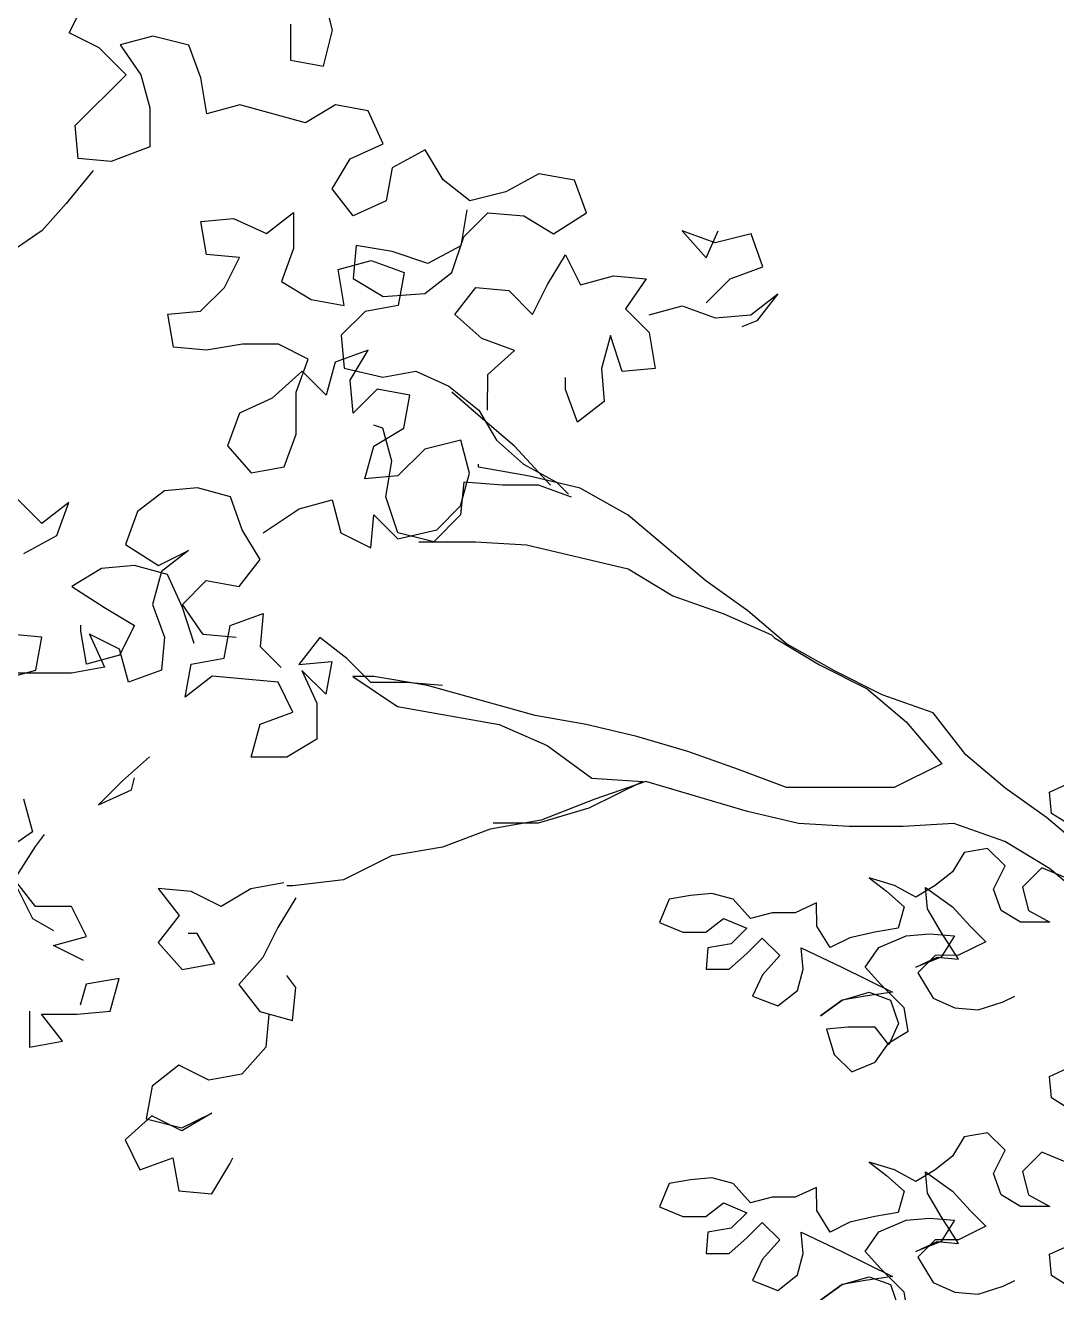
# Model space of a CAD drawing. Header units: millimetres. Extents: x 684983 to 685377, y 990360 to 990509.
# Drawn here: x 685204.376 to 685204.873, y 990429.227 to 990429.838 of the extents above; entities that cross this region are included whole.
import ezdxf

# ---------------------------------------------------------------- set-up
doc = ezdxf.new("R2010")
doc.units = ezdxf.units.MM
doc.layers.add('MAHAGONY', color=7, linetype='Continuous')
doc.layers.add('TEAK', color=7, linetype='Continuous')

# ---------------------------------------------------------------- blocks, each defined once
blk = doc.blocks.new('TREE30')
at = {"color": 105, "flags": 128}
for points in [[(-0.02167, 3.06478), (-0.03269, 3.07178), (-0.0337, 3.08279), (-0.02269, 3.0878)], [(-0.02565, 3.03876), (-0.03766, 3.04375), (-0.04766, 3.03373), (-0.04465, 3.02173), (-0.03363, 3.01573), (-0.04865, 3.01572), (-0.05866, 3.02171), (-0.06267, 3.03272), (-0.05668, 3.04473), (-0.0657, 3.05373), (-0.07771, 3.05172), (-0.0837, 3.04171), (-0.0927, 3.03469), (-0.10271, 3.02868), (-0.11372, 3.03467), (-0.12673, 3.03866), (-0.11772, 3.03167), (-0.10871, 3.02367), (-0.1117, 3.01266), (-0.12371, 3.01064), (-0.13671, 3.00763), (-0.14672, 3.00262), (-0.15373, 3.01362), (-0.15375, 3.02563), (-0.16475, 3.02061), (-0.17676, 3.0206), (-0.18777, 3.01759), (-0.19678, 3.02759), (-0.2078, 3.03058), (-0.2188, 3.02957), (-0.22981, 3.02756), (-0.23481, 3.01555), (-0.22279, 3.01055), (-0.21078, 3.01056), (-0.20178, 3.01758), (-0.18976, 3.01258), (-0.19776, 3.00457), (-0.20977, 3.00256), (-0.21076, 2.99155), (-0.19875, 2.99156), (-0.18975, 2.99957), (-0.18175, 3.00759), (-0.17274, 2.99859), (-0.18174, 2.98857), (-0.18673, 2.97756), (-0.17371, 2.97257), (-0.16371, 2.98058), (-0.16072, 2.99159), (-0.16173, 3.0026), (-0.1407, 2.99261), (-0.11467, 2.97963), (-0.12868, 2.97761), (-0.14069, 2.9756), (-0.15169, 2.96758), (-0.14069, 2.9756), (-0.12668, 2.97961), (-0.11567, 2.97562), (-0.11165, 2.96361), (-0.11665, 2.9526), (-0.12366, 2.9616), (-0.13767, 2.96159), (-0.14868, 2.96058), (-0.14467, 2.94757), (-0.13565, 2.93857), (-0.12365, 2.94359), (-0.11665, 2.9536), (-0.10665, 2.95962), (-0.10866, 2.97162), (-0.12068, 2.98362), (-0.12869, 2.99262), (-0.1217, 3.00264), (-0.10769, 3.00866), (-0.09568, 3.00967), (-0.08267, 3.00868), (-0.08967, 2.99766), (-0.10267, 2.99265), (-0.09167, 2.99766), (-0.08066, 2.99667), (-0.08968, 3.01067), (-0.09669, 3.02268), (-0.09771, 3.03369), (-0.08368, 3.02369), (-0.07467, 3.01369), (-0.06665, 3.00569), (-0.08066, 2.99867), (-0.09267, 2.99866), (-0.10167, 2.98965), (-0.09365, 2.97664), (-0.08264, 2.97165), (-0.07062, 2.97066), (-0.05762, 2.97467), (-0.05162, 2.97768)]]:
    blk.add_lwpolyline(points, dxfattribs=at)
at = {"color": 3, "flags": 128}
for points in [[(-0.02167, 2.91829), (-0.03269, 2.92529), (-0.0337, 2.9363), (-0.02269, 2.94131)], [(-0.02565, 2.89227), (-0.03766, 2.89726), (-0.04766, 2.88724), (-0.04465, 2.87523), (-0.03363, 2.86924), (-0.04865, 2.86922), (-0.05866, 2.87522), (-0.06267, 2.88623), (-0.05668, 2.89824), (-0.0657, 2.90724), (-0.07771, 2.90523), (-0.0837, 2.89521), (-0.0927, 2.8882), (-0.10271, 2.88219), (-0.11372, 2.88818), (-0.12673, 2.89217), (-0.11772, 2.88518), (-0.10871, 2.87718), (-0.1117, 2.86616), (-0.12371, 2.86415), (-0.13671, 2.86114), (-0.14672, 2.85612), (-0.15373, 2.86713), (-0.15375, 2.87914), (-0.16475, 2.87412), (-0.17676, 2.87411), (-0.18777, 2.8711), (-0.19678, 2.8811), (-0.2078, 2.88409), (-0.2188, 2.88308), (-0.22981, 2.88107), (-0.23481, 2.86905), (-0.22279, 2.86406), (-0.21078, 2.86407), (-0.20178, 2.87109), (-0.18976, 2.86609), (-0.19776, 2.85808), (-0.20977, 2.85607), (-0.21076, 2.84506), (-0.19875, 2.84507), (-0.18975, 2.85308), (-0.18175, 2.8611), (-0.17274, 2.8521), (-0.18174, 2.84208), (-0.18673, 2.83107), (-0.17371, 2.82607), (-0.16371, 2.83409), (-0.16072, 2.8451), (-0.16173, 2.85611), (-0.1407, 2.84612), (-0.11467, 2.83313), (-0.12868, 2.83112), (-0.14069, 2.82911), (-0.15169, 2.82109), (-0.14069, 2.82911), (-0.12668, 2.83312), (-0.11567, 2.82913), (-0.11165, 2.81712)], [(-0.10665, 2.81312), (-0.10866, 2.82513), (-0.12068, 2.83713), (-0.12869, 2.84613), (-0.1217, 2.85615), (-0.10769, 2.86216), (-0.09568, 2.86318), (-0.08267, 2.86219), (-0.08967, 2.85117), (-0.10267, 2.84616), (-0.09167, 2.85117), (-0.08066, 2.85018), (-0.08968, 2.86418), (-0.09669, 2.87619), (-0.09771, 2.8872), (-0.08368, 2.8772), (-0.07467, 2.8672), (-0.06665, 2.8592), (-0.08066, 2.85218), (-0.09267, 2.85217), (-0.10167, 2.84315), (-0.09365, 2.83015), (-0.08264, 2.82516), (-0.07062, 2.82417), (-0.05762, 2.82818), (-0.05162, 2.83119)], [(-0.02167, 2.82673), (-0.03269, 2.83373), (-0.0337, 2.84474), (-0.02269, 2.84975)]]:
    blk.add_lwpolyline(points, dxfattribs=at)
blk = doc.blocks.new('A$C25655A80')
at = {"color": 62}
for p, q in [((-0.66398, 1.35124), (-0.65917, 1.36085)), ((-0.57939, 1.35212), (-0.58226, 1.36366)), ((-0.59285, 1.35406), (-0.59286, 1.34252)), ((-0.58228, 1.34059), (-0.57939, 1.35212)), ((-0.65438, 1.34642), (-0.66398, 1.35124)), ((-0.63707, 1.35025), (-0.64765, 1.34738)), ((-0.62554, 1.34736), (-0.63707, 1.35025)), ((-0.64573, 1.33776), (-0.65438, 1.34642)), ((-0.64765, 1.34738), (-0.64093, 1.33776)), ((-0.6217, 1.33678), (-0.62554, 1.34736)), ((-0.59286, 1.34252), (-0.58228, 1.34059)), ((-0.66209, 1.32144), (-0.64573, 1.33776)), ((-0.64093, 1.33776), (-0.63805, 1.32718)), ((-0.61979, 1.32524), (-0.6217, 1.33678)), ((-0.60921, 1.32812), (-0.61979, 1.32524)), ((-0.58807, 1.32233), (-0.60921, 1.32812)), ((-0.57845, 1.32809), (-0.58807, 1.32233)), ((-0.56788, 1.32616), (-0.57845, 1.32809)), ((-0.63805, 1.32718), (-0.63806, 1.31468)), ((-0.56308, 1.31558), (-0.56788, 1.32616)), ((-0.66114, 1.31086), (-0.66209, 1.32144)), ((-0.57366, 1.31078), (-0.56308, 1.31558)), ((-0.63806, 1.31468), (-0.65056, 1.30989)), ((-0.54962, 1.31364), (-0.5602, 1.30788)), ((-0.54386, 1.30402), (-0.54962, 1.31364)), ((-0.65056, 1.30989), (-0.66114, 1.31086)), ((-0.57944, 1.30117), (-0.57366, 1.31078)), ((-0.5602, 1.30788), (-0.56214, 1.29731)), ((-0.65633, 1.30701), (-0.665, 1.29644)), ((-0.53522, 1.29729), (-0.54386, 1.30402)), ((-0.5131, 1.30592), (-0.52368, 1.30016)), ((-0.50157, 1.30398), (-0.5131, 1.30592)), ((-0.49773, 1.29341), (-0.50157, 1.30398)), ((-0.57271, 1.29251), (-0.57944, 1.30117)), ((-0.52368, 1.30016), (-0.53522, 1.29729)), ((-0.665, 1.29644), (-0.67269, 1.2878)), ((-0.56214, 1.29731), (-0.57271, 1.29251)), ((-0.62174, 1.29064), (-0.61117, 1.29159)), ((-0.61117, 1.29159), (-0.6006, 1.28677)), ((-0.6006, 1.28677), (-0.59194, 1.29349)), ((-0.59194, 1.29349), (-0.59195, 1.28196)), ((-0.53618, 1.2944), (-0.53812, 1.28287)), ((-0.53715, 1.28575), (-0.52945, 1.29344)), ((-0.52945, 1.29344), (-0.51792, 1.29246)), ((-0.51792, 1.29246), (-0.50831, 1.28669)), ((-0.50831, 1.28669), (-0.49773, 1.29341)), ((-0.67269, 1.2878), (-0.68231, 1.28108)), ((-0.61983, 1.28006), (-0.62174, 1.29064)), ((-0.46698, 1.28761), (-0.45929, 1.27895)), ((-0.4564, 1.28376), (-0.46698, 1.28761)), ((-0.45929, 1.27895), (-0.45544, 1.2876)), ((-0.57176, 1.2829), (-0.57273, 1.27233)), ((-0.56023, 1.28097), (-0.57176, 1.2829)), ((-0.53812, 1.28287), (-0.5487, 1.27711)), ((-0.54101, 1.27422), (-0.53715, 1.28575)), ((-0.44487, 1.28663), (-0.4564, 1.28376)), ((-0.44103, 1.27605), (-0.44487, 1.28663)), ((-0.60926, 1.27909), (-0.61983, 1.28006)), ((-0.61407, 1.26948), (-0.60926, 1.27909)), ((-0.59195, 1.28196), (-0.5958, 1.27139)), ((-0.5487, 1.27711), (-0.56023, 1.28097)), ((-0.51025, 1.27035), (-0.50447, 1.27995)), ((-0.50447, 1.27995), (-0.49968, 1.27034)), ((-0.57754, 1.27522), (-0.56696, 1.27809)), ((-0.57562, 1.26368), (-0.57754, 1.27522)), ((-0.56696, 1.27809), (-0.55639, 1.27423)), ((-0.45161, 1.27222), (-0.44103, 1.27605)), ((-0.5958, 1.27139), (-0.5862, 1.26561)), ((-0.57273, 1.27233), (-0.56312, 1.26655)), ((-0.55639, 1.27423), (-0.55832, 1.26366)), ((-0.54967, 1.2675), (-0.54101, 1.27422)), ((-0.49968, 1.27034), (-0.4891, 1.27321)), ((-0.4891, 1.27321), (-0.47853, 1.27224)), ((-0.47853, 1.27224), (-0.48526, 1.26263)), ((-0.45931, 1.26453), (-0.45161, 1.27222)), ((-0.62177, 1.2618), (-0.61407, 1.26948)), ((-0.56312, 1.26655), (-0.54967, 1.2675)), ((-0.54006, 1.26076), (-0.53332, 1.26941)), ((-0.53332, 1.26941), (-0.52275, 1.26844)), ((-0.52275, 1.26844), (-0.51507, 1.26074)), ((-0.51507, 1.26074), (-0.51025, 1.27035)), ((-0.44489, 1.26067), (-0.43623, 1.2674)), ((-0.43623, 1.2674), (-0.44297, 1.25875)), ((-0.5862, 1.26561), (-0.57562, 1.26368)), ((-0.55832, 1.26366), (-0.5689, 1.26175)), ((-0.48526, 1.26263), (-0.47758, 1.25494)), ((-0.47757, 1.2607), (-0.467, 1.26358)), ((-0.467, 1.26358), (-0.45643, 1.25972)), ((-0.63234, 1.26085), (-0.62177, 1.2618)), ((-0.63043, 1.25027), (-0.63234, 1.26085)), ((-0.5689, 1.26175), (-0.57659, 1.25407)), ((-0.53141, 1.25306), (-0.54006, 1.26076)), ((-0.45643, 1.25972), (-0.44489, 1.26067)), ((-0.44297, 1.25875), (-0.44778, 1.25683)), ((-0.47758, 1.25494), (-0.47567, 1.2434)), ((-0.61986, 1.2493), (-0.63043, 1.25027)), ((-0.60832, 1.25121), (-0.61986, 1.2493)), ((-0.59678, 1.2512), (-0.60832, 1.25121)), ((-0.58718, 1.24638), (-0.59678, 1.2512)), ((-0.57659, 1.25407), (-0.57564, 1.24349)), ((-0.52084, 1.24921), (-0.53141, 1.25306)), ((-0.49008, 1.25399), (-0.49297, 1.24341)), ((-0.48624, 1.24245), (-0.49008, 1.25399)), ((-0.59103, 1.23581), (-0.58718, 1.24638)), ((-0.56795, 1.24925), (-0.57853, 1.24542)), ((-0.57372, 1.23964), (-0.56795, 1.24925)), ((-0.5295, 1.24153), (-0.52084, 1.24921)), ((-0.5891, 1.24254), (-0.59872, 1.2339)), ((-0.58142, 1.23484), (-0.5891, 1.24254)), ((-0.57853, 1.24542), (-0.58142, 1.23484)), ((-0.57564, 1.24349), (-0.56315, 1.2406)), ((-0.56315, 1.2406), (-0.55257, 1.24251)), ((-0.55257, 1.24251), (-0.542, 1.23769)), ((-0.49297, 1.24341), (-0.49202, 1.23284)), ((-0.47567, 1.2434), (-0.48624, 1.24245)), ((-0.57277, 1.22907), (-0.57372, 1.23964)), ((-0.52951, 1.22999), (-0.5295, 1.24153)), ((-0.50451, 1.2367), (-0.50451, 1.24054)), ((-0.59872, 1.2339), (-0.6093, 1.2291)), ((-0.59104, 1.22236), (-0.59103, 1.23581)), ((-0.56507, 1.23675), (-0.57277, 1.22907)), ((-0.5545, 1.23482), (-0.56507, 1.23675)), ((-0.55643, 1.22425), (-0.5545, 1.23482)), ((-0.542, 1.23769), (-0.5324, 1.22999)), ((-0.53336, 1.22903), (-0.54104, 1.23577)), ((-0.50068, 1.22612), (-0.50451, 1.2367)), ((-0.5324, 1.22999), (-0.52664, 1.22037)), ((-0.49202, 1.23284), (-0.50068, 1.22612)), ((-0.6093, 1.2291), (-0.61316, 1.21853)), ((-0.52087, 1.21845), (-0.53336, 1.22903)), ((-0.5949, 1.21179), (-0.59104, 1.22236)), ((-0.56316, 1.22425), (-0.56605, 1.22522)), ((-0.56605, 1.21849), (-0.55643, 1.22425)), ((-0.56029, 1.21368), (-0.56316, 1.22425)), ((-0.61316, 1.21853), (-0.60547, 1.20987)), ((-0.56895, 1.20792), (-0.56605, 1.21849)), ((-0.53817, 1.22038), (-0.54971, 1.21751)), ((-0.5353, 1.20981), (-0.53817, 1.22038)), ((-0.52664, 1.22037), (-0.51799, 1.21268)), ((-0.50935, 1.20594), (-0.52087, 1.21845)), ((-0.56222, 1.20214), (-0.56029, 1.21368)), ((-0.54971, 1.21751), (-0.55837, 1.20887)), ((-0.60547, 1.20987), (-0.5949, 1.21179)), ((-0.53819, 1.19924), (-0.5353, 1.20981)), ((-0.51799, 1.21268), (-0.50742, 1.2069)), ((-0.55837, 1.20887), (-0.56895, 1.20792)), ((-0.53722, 1.20693), (-0.5382, 1.19635)), ((-0.52473, 1.20595), (-0.53722, 1.20693)), ((-0.51319, 1.20594), (-0.52473, 1.20595)), ((-0.50262, 1.20209), (-0.51319, 1.20594)), ((-0.50742, 1.2069), (-0.50358, 1.20305)), ((-0.63336, 1.20413), (-0.64201, 1.19741)), ((-0.62278, 1.20508), (-0.63336, 1.20413)), ((-0.61221, 1.20219), (-0.62278, 1.20508)), ((-0.60837, 1.19161), (-0.61221, 1.20219)), ((-0.55839, 1.1906), (-0.56222, 1.20214)), ((-0.67278, 1.19359), (-0.68046, 1.20129)), ((-0.66412, 1.20031), (-0.67278, 1.19359)), ((-0.66798, 1.18974), (-0.66412, 1.20031)), ((-0.64201, 1.19741), (-0.64587, 1.18684)), ((-0.60165, 1.19064), (-0.5901, 1.19832)), ((-0.5901, 1.19832), (-0.57953, 1.2012)), ((-0.57953, 1.2012), (-0.57665, 1.19062)), ((-0.54589, 1.19155), (-0.53819, 1.19924)), ((-0.56704, 1.1858), (-0.56607, 1.19638)), ((-0.56607, 1.19638), (-0.55839, 1.18868)), ((-0.5382, 1.19635), (-0.54685, 1.18771)), ((-0.67856, 1.18398), (-0.66798, 1.18974)), ((-0.60262, 1.18199), (-0.60837, 1.19161)), ((-0.57665, 1.19062), (-0.56704, 1.1858)), ((-0.55839, 1.18868), (-0.54589, 1.19155)), ((-0.54685, 1.18771), (-0.55839, 1.1906)), ((-0.64587, 1.18684), (-0.6353, 1.1801)), ((-0.55166, 1.18771), (-0.5334, 1.1877)), ((-0.5334, 1.1877), (-0.51706, 1.18672)), ((-0.51706, 1.18672), (-0.48438, 1.179)), ((-0.6353, 1.1801), (-0.62568, 1.1849)), ((-0.62568, 1.1849), (-0.63434, 1.17818)), ((-0.60935, 1.17335), (-0.60262, 1.18199)), ((-0.65357, 1.17915), (-0.66319, 1.1734)), ((-0.64299, 1.18011), (-0.65357, 1.17915)), ((-0.63242, 1.17721), (-0.64299, 1.18011)), ((-0.63434, 1.17818), (-0.63724, 1.1676)), ((-0.62762, 1.16663), (-0.63242, 1.17721)), ((-0.48438, 1.179), (-0.46997, 1.17033)), ((-0.66319, 1.1734), (-0.65262, 1.16666)), ((-0.62762, 1.1676), (-0.61993, 1.17528)), ((-0.61993, 1.17528), (-0.60935, 1.17335)), ((-0.46997, 1.17033), (-0.45363, 1.16455)), ((-0.65262, 1.16666), (-0.64301, 1.16088)), ((-0.63724, 1.1676), (-0.6334, 1.15703)), ((-0.6209, 1.15798), (-0.62762, 1.1676)), ((-0.62379, 1.15509), (-0.62762, 1.16663)), ((-0.61225, 1.16085), (-0.60167, 1.16469)), ((-0.60167, 1.16469), (-0.60264, 1.15411)), ((-0.66031, 1.15897), (-0.66031, 1.1609)), ((-0.64301, 1.16088), (-0.64783, 1.15127)), ((-0.61418, 1.15028), (-0.61225, 1.16085)), ((-0.45363, 1.16455), (-0.43826, 1.15781)), ((-0.67281, 1.15706), (-0.68339, 1.15803)), ((-0.67475, 1.14649), (-0.67281, 1.15706)), ((-0.6584, 1.1484), (-0.66031, 1.15897)), ((-0.65743, 1.15801), (-0.65264, 1.14743)), ((-0.64782, 1.15319), (-0.65743, 1.15801)), ((-0.6334, 1.15703), (-0.63437, 1.14645)), ((-0.61033, 1.157), (-0.6209, 1.15798)), ((-0.58341, 1.15698), (-0.59015, 1.14833)), ((-0.57477, 1.15024), (-0.58341, 1.15698)), ((-0.43826, 1.15781), (-0.43729, 1.15685)), ((-0.43729, 1.15685), (-0.42288, 1.14818)), ((-0.64495, 1.14262), (-0.64782, 1.15319)), ((-0.60264, 1.15411), (-0.59592, 1.14738)), ((-0.64783, 1.15127), (-0.6584, 1.1484)), ((-0.62476, 1.14837), (-0.61418, 1.15028)), ((-0.59015, 1.14833), (-0.57957, 1.14929)), ((-0.57957, 1.14929), (-0.58151, 1.13871)), ((-0.56708, 1.14255), (-0.57477, 1.15024)), ((-0.66321, 1.14552), (-0.68724, 1.14554)), ((-0.68532, 1.14362), (-0.67475, 1.14649)), ((-0.65264, 1.14743), (-0.66321, 1.14552)), ((-0.63437, 1.14645), (-0.64495, 1.14262)), ((-0.62669, 1.13779), (-0.62476, 1.14837)), ((-0.61803, 1.14452), (-0.62669, 1.13779)), ((-0.59688, 1.14257), (-0.61803, 1.14452)), ((-0.58919, 1.14641), (-0.58439, 1.13583)), ((-0.58151, 1.13871), (-0.58919, 1.14641)), ((-0.56612, 1.14447), (-0.57285, 1.14447)), ((-0.57285, 1.14447), (-0.55844, 1.13485)), ((-0.54882, 1.14157), (-0.56612, 1.14447)), ((-0.42288, 1.14818), (-0.40751, 1.14048)), ((-0.59209, 1.13296), (-0.59688, 1.14257)), ((-0.55555, 1.14254), (-0.56708, 1.14255)), ((-0.54401, 1.14156), (-0.55555, 1.14254)), ((-0.51422, 1.13192), (-0.54882, 1.14157)), ((-0.40751, 1.14048), (-0.39502, 1.12989)), ((-0.60266, 1.12912), (-0.59209, 1.13296)), ((-0.58439, 1.13583), (-0.5844, 1.1243)), ((-0.55844, 1.13485), (-0.52576, 1.12905)), ((-0.60556, 1.11855), (-0.60266, 1.12912)), ((-0.52576, 1.12905), (-0.51039, 1.12231)), ((-0.49788, 1.12902), (-0.51422, 1.13192)), ((-0.48154, 1.12516), (-0.49788, 1.12902)), ((-0.39502, 1.12989), (-0.3835, 1.11642)), ((-0.5844, 1.1243), (-0.59402, 1.11854)), ((-0.46521, 1.12034), (-0.48154, 1.12516)), ((-0.51039, 1.12231), (-0.49598, 1.11172)), ((-0.44887, 1.11456), (-0.46521, 1.12034)), ((-0.63824, 1.11858), (-0.6469, 1.1109)), ((-0.59402, 1.11854), (-0.60556, 1.11855)), ((-0.3835, 1.11642), (-0.39889, 1.10875)), ((-0.64402, 1.10801), (-0.64305, 1.11185)), ((-0.43349, 1.10878), (-0.44887, 1.11456)), ((-0.6469, 1.1109), (-0.6546, 1.10321)), ((-0.6546, 1.10321), (-0.64402, 1.10801)), ((-0.47963, 1.11074), (-0.49695, 1.10211)), ((-0.49598, 1.11172), (-0.47963, 1.11074)), ((-0.39889, 1.10875), (-0.43349, 1.10878)), ((-0.67863, 1.10516), (-0.67575, 1.09458)), ((-0.49695, 1.10211), (-0.51329, 1.09732)), ((-0.51329, 1.09732), (-0.52771, 1.09733)), ((-0.67575, 1.09458), (-0.68537, 1.08786)), ((-0.6748, 1.08977), (-0.67191, 1.09362)), ((-0.68154, 1.0792), (-0.6748, 1.08977)), ((-0.67482, 1.07055), (-0.68154, 1.0792)), ((-0.68058, 1.07632), (-0.67578, 1.0667)), ((-0.6354, 1.07628), (-0.62868, 1.06762)), ((-0.62482, 1.07531), (-0.6354, 1.07628)), ((-0.61521, 1.07049), (-0.62482, 1.07531)), ((-0.6056, 1.07625), (-0.61521, 1.07049)), ((-0.59502, 1.07816), (-0.6056, 1.07625)), ((-0.59118, 1.07335), (-0.59696, 1.06375)), ((-0.66328, 1.07054), (-0.67482, 1.07055)), ((-0.65848, 1.06092), (-0.66328, 1.07054)), ((-0.62868, 1.06762), (-0.63541, 1.05898)), ((-0.67578, 1.0667), (-0.66905, 1.06285)), ((-0.59696, 1.06375), (-0.60177, 1.05414)), ((-0.66906, 1.05804), (-0.65848, 1.06092)), ((-0.63541, 1.05898), (-0.62773, 1.05032)), ((-0.62291, 1.06185), (-0.6258, 1.06185)), ((-0.61715, 1.05223), (-0.62291, 1.06185)), ((-0.65945, 1.05323), (-0.66906, 1.05804)), ((-0.62773, 1.05032), (-0.61715, 1.05223)), ((-0.60177, 1.05414), (-0.60947, 1.04549)), ((-0.64792, 1.04745), (-0.6585, 1.04554)), ((-0.65081, 1.03688), (-0.64792, 1.04745)), ((-0.59121, 1.04452), (-0.59409, 1.04836)), ((-0.6585, 1.04554), (-0.66042, 1.03881)), ((-0.60947, 1.04549), (-0.60275, 1.03684)), ((-0.59218, 1.03394), (-0.59121, 1.04452)), ((-0.67677, 1.0369), (-0.67678, 1.02537)), ((-0.67292, 1.03594), (-0.66139, 1.03593)), ((-0.6662, 1.02728), (-0.67292, 1.03594)), ((-0.66139, 1.03593), (-0.65081, 1.03688)), ((-0.60275, 1.03684), (-0.59218, 1.03394)), ((-0.59987, 1.03587), (-0.60084, 1.0253)), ((-0.67678, 1.02537), (-0.6662, 1.02728)), ((-0.60084, 1.0253), (-0.60853, 1.01665)), ((-0.62872, 1.01956), (-0.63738, 1.01283)), ((-0.61911, 1.01474), (-0.62872, 1.01956)), ((-0.60853, 1.01665), (-0.61911, 1.01474)), ((-0.63738, 1.01283), (-0.63931, 1.00226)), ((-0.63739, 1.00322), (-0.64604, 0.99554)), ((-0.63931, 1.00226), (-0.62778, 0.99937)), ((-0.62778, 0.99841), (-0.63739, 1.00322)), ((-0.61816, 1.00417), (-0.62778, 0.99841)), ((-0.62778, 0.99937), (-0.61816, 1.00417)), ((-0.64604, 0.99554), (-0.64125, 0.98592)), ((-0.64125, 0.98592), (-0.63067, 0.98976)), ((-0.63067, 0.98976), (-0.62876, 0.97918)), ((-0.61241, 0.98782), (-0.61144, 0.98974)), ((-0.61818, 0.97821), (-0.61241, 0.98782)), ((-0.62876, 0.97918), (-0.61818, 0.97821))]:
    blk.add_line(p, q, dxfattribs=at)
for p, q in [((-0.53241, 1.21173), (-0.53241, 1.21269)), ((-0.51607, 1.20883), (-0.53241, 1.21173)), ((-0.49974, 1.20497), (-0.51607, 1.20883)), ((-0.48436, 1.1963), (-0.49974, 1.20497)), ((-0.45939, 1.17513), (-0.48436, 1.1963)), ((-0.44594, 1.16551), (-0.45939, 1.17513)), ((-0.43345, 1.15492), (-0.44594, 1.16551)), ((-0.41808, 1.14625), (-0.43345, 1.15492)), ((-0.4027, 1.13855), (-0.41808, 1.14625)), ((-0.38637, 1.13277), (-0.4027, 1.13855)), ((-0.37581, 1.1193), (-0.38637, 1.13277)), ((-0.36332, 1.10871), (-0.37581, 1.1193)), ((-0.47867, 1.11074), (-0.49502, 1.10499)), ((-0.446, 1.1011), (-0.47867, 1.11074)), ((-0.34987, 1.09909), (-0.36332, 1.10871)), ((-0.49502, 1.10499), (-0.51233, 1.09828)), ((-0.42966, 1.09724), (-0.446, 1.1011)), ((-0.51233, 1.09828), (-0.52867, 1.09541)), ((-0.41332, 1.09626), (-0.42966, 1.09724)), ((-0.39601, 1.09625), (-0.41332, 1.09626)), ((-0.37967, 1.09719), (-0.39601, 1.09625)), ((-0.36333, 1.09141), (-0.37967, 1.09719)), ((-0.33738, 1.0885), (-0.34987, 1.09909)), ((-0.52867, 1.09541), (-0.54406, 1.08965)), ((-0.34892, 1.08275), (-0.36333, 1.09141)), ((-0.54406, 1.08965), (-0.56041, 1.08678)), ((-0.56041, 1.08678), (-0.57579, 1.07911)), ((-0.33644, 1.07216), (-0.34892, 1.08275)), ((-0.59214, 1.0772), (-0.59406, 1.0772)), ((-0.57579, 1.07911), (-0.59214, 1.0772))]:
    blk.add_line(p, q)
blk = doc.blocks.new('TR')
blk.add_blockref('A$C25655A80', (0.01921, 0.01485, 1.34531))

msp = doc.modelspace()

# ---------------------------------------------------------------- block references
at = {"layer": 'MAHAGONY', "color": 7, "xscale": 0.9355958136093464, "yscale": 0.9355958136093464, "zscale": 0.9355958136093464}
msp.add_blockref('TREE30', (685204.90147, 990426.584, 97.58), dxfattribs=at)
at = {"layer": 'TEAK', "xscale": 1.5, "yscale": 1.5, "zscale": 1.5}
msp.add_blockref('TR', (685205.36447, 990427.785, 97.634), dxfattribs=at)

doc.saveas('drawing.dxf')
